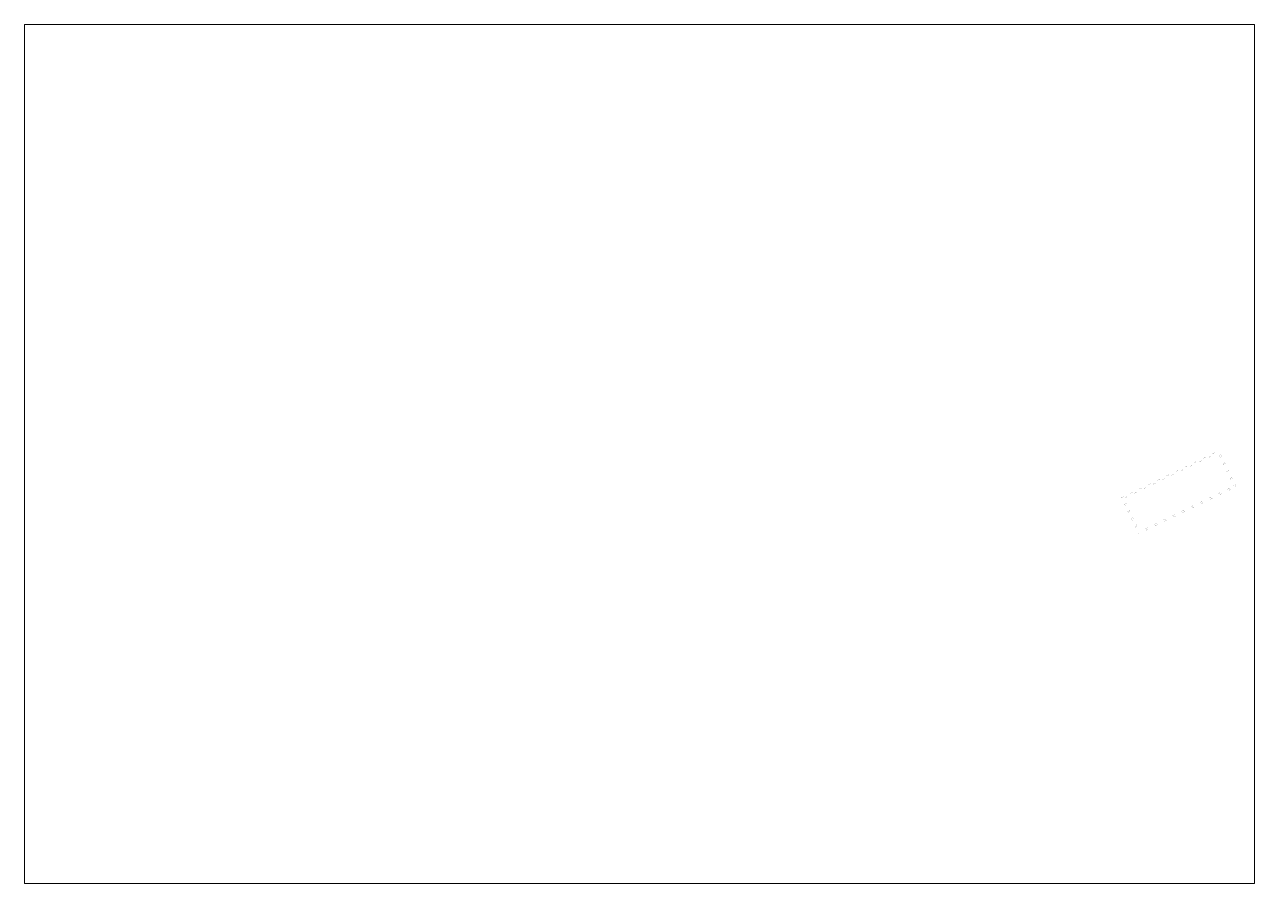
# Paper-space layout 'Layout1' of a CAD drawing. Header units: metres. Extents: x 29 to 260, y 20 to 181.
# The model-space entities are those that its viewports show. They can reach past a viewport. Long polylines and large blocks are cut down to what shows.
import ezdxf

# ---------------------------------------------------------------- set-up
doc = ezdxf.new("R2010")
doc.units = ezdxf.units.M
for name, pattern in [('CENTER', [50.8, 31.75, -6.35, 6.35, -6.35]), ('DASHED', [0.75, 0.5, -0.25]), ('DASHED2', [0.375, 0.25, -0.125])]:
    doc.linetypes.add(name, pattern=pattern)
for name, color, linetype in [('Design limit', 30, 'DASHED'), ('Design limit_250', 30, 'DASHED'), ('Park boundary', 20, 'DASHED'), ('Park boundary_250', 20, 'DASHED')]:
    doc.layers.add(name, color=color, linetype=linetype)

msp = doc.modelspace()

# ---------------------------------------------------------------- linework, layer by layer
at = {"layer": 'Design limit', "linetype": 'DASHED2', "lineweight": 30, "const_width": 0.2}
msp.add_lwpolyline([(680084.7, 2749733.6), (680623.4, 2749993.3), (680528.2, 2750192.7), (679989.5, 2749933.1)], close=True, dxfattribs=at)
at = {"layer": 'Design limit_250', "linetype": 'DASHED2', "lineweight": 30, "const_width": 0.2}
msp.add_lwpolyline([(680084.7, 2749733.6), (680623.4, 2749993.3), (680528.2, 2750192.7), (679989.5, 2749933.1)], close=True, dxfattribs=at)
at = {"layer": 'Park boundary', "lineweight": 50, "ltscale": 2, "const_width": 0.2}
msp.add_lwpolyline([(680523.8, 2750181), (680001.4, 2749929.1), (680088.9, 2749745.7), (680611.4, 2749997.5)], close=True, dxfattribs=at)
at = {"layer": 'Park boundary_250', "linetype": 'CENTER', "lineweight": 50, "ltscale": 0.014, "const_width": 0.2}
msp.add_lwpolyline([(680523.8, 2750181), (680001.4, 2749929.1), (680088.9, 2749745.7), (680611.4, 2749997.5)], close=True, dxfattribs=at)

psp = doc.layouts.get("Layout1")

# ---------------------------------------------------------------- viewports
at = {"layer": '0'}
psp.add_viewport(center=(144.23, 100.75), size=(230.77, 161.2053), view_center_point=(677326.05, 2750174.55), view_height=4748.0206, dxfattribs=at)

doc.saveas('drawing.dxf')
